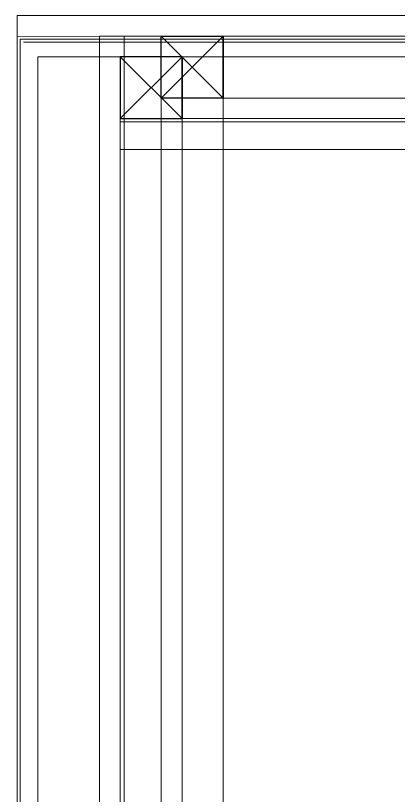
# Model space of a CAD drawing. Header units: millimetres. Extents: x -159872 to 386485, y -250577 to 158966.
# Drawn here: x 368140.5 to 368326.4, y 13260 to 13638.4 of the extents above; entities that cross this region are included whole.
import ezdxf

# ---------------------------------------------------------------- set-up
doc = ezdxf.new("R2010")
doc.units = ezdxf.units.MM
for name, color, linetype, lineweight in [('LDS-equipment-kitchen equipment', 3, 'Continuous', 13), ('WS-Fabs', 252, 'Continuous', 13), ('WS-FRAME HIDDEN', 68, 'Continuous', 5)]:
    doc.layers.add(name, color=color, linetype=linetype, lineweight=lineweight)

# ---------------------------------------------------------------- blocks, each defined once
blk = doc.blocks.new('30 X 30 HIDDEN SECTION_3')
at = {"layer": 'WS-FRAME HIDDEN', "color": 7, "lineweight": 25}
blk.add_polyline3d([(0, -30, 0), (-30, -30, 0), (-30, 0, 0), (0, 0, 0), (0, -30, 0)], dxfattribs=at)
at = {"layer": 'WS-FRAME HIDDEN', "color": 7, "lineweight": 25, "transparency": 33554687}
for points in [[(-30, 0, 0), (0, -30, 0)], [(-30, -30, 0), (0, 0, 0)], [(-30, -30, 0), (0, -30, 0)]]:
    blk.add_polyline3d(points, dxfattribs=at)
blk = doc.blocks.new('Group-326')
at = {"layer": 'LDS-equipment-kitchen equipment', "color": 7, "lineweight": 5}
for q in [(307467.8, 44196.24), (308387.8, 50095.92)]:
    blk.add_line((307467.79, 50095.92), q, dxfattribs=at)
at = {"layer": 'LDS-equipment-kitchen equipment', "color": 7, "linetype": 'Continuous', "lineweight": 5, "flags": 128}
for points in [[(307519.78, 47537.99), (307519.77, 50085.92), (307507.77, 50085.92), (307507.78, 47537.99), (307519.78, 47537.99)], [(307537.77, 50085.92), (307537.72, 44206.23), (307519.72, 44206.23), (307519.77, 50085.92), (307537.77, 50085.92)]]:
    blk.add_lwpolyline(points, close=True, dxfattribs=at)
at = {"layer": 'LDS-equipment-kitchen equipment', "color": 7, "lineweight": 5, "flags": 128}
for points in [[(307567.77, 50055.92), (307567.77, 50085.92), (308332.8, 50085.92), (308332.8, 50055.92), (307567.77, 50055.92)], [(307537.77, 50055.92), (307537.77, 49370.92), (307567.77, 49370.92), (307567.77, 50055.92), (307537.77, 50055.92)]]:
    blk.add_lwpolyline(points, close=True, dxfattribs=at)
at = {"layer": 'LDS-equipment-kitchen equipment', "color": 7, "extrusion": (0, 0, -1), "xscale": -1, "rotation": 270.0000000053317}
blk.add_blockref('30 X 30 HIDDEN SECTION_3', (-307537.77, 50085.92), dxfattribs=at)
blk = doc.blocks.new('A$C7a11c87d')
at = {"layer": 'WS-Fabs', "color": 7, "lineweight": 5, "transparency": 33554687}
for points in [[(-177.98, 400.82, 0), (5701.67, 400.06, 0)], [(5700.16, 398.56, 0), (-176.48, 399.34, 0)], [(5700.16, 398.56, 0), (5700.14, 0, 0)], [(5701.63, 400.06, 0), (5701.49, 0, 0)], [(5698.66, 397.06, 0), (5698.64, 0, 0)], [(5691.61, 366.6, 0), (5691.65, 366.6, 0)]]:
    blk.add_polyline3d(points, dxfattribs=at)
at = {"layer": 'WS-Fabs', "color": 7, "lineweight": 5}
for points in [[(5661.61, 350, 0), (5646.61, 350, 0), (5646.59, 20, 0)], [(5661.59, 15, 0), (5661.61, 350, 0)], [(5661.61, 350, 0), (5660.11, 350, 0), (5660.09, 15, 0), (5661.59, 15, 0), (5661.61, 350, 0)]]:
    blk.add_polyline3d(points, dxfattribs=at)
at = {"layer": 'WS-FRAME HIDDEN', "color": 7, "lineweight": 5}
for points in [[(5691.61, 350.02, 0), (2661.61, 350.18, 0), (2661.62, 390.17, 0), (5691.62, 389.99, 0), (5691.61, 350.02, 0)], [(4941.61, 350.04, 0), (5661.61, 350, 0), (5661.61, 320, 0), (4941.61, 320.04, 0), (4941.61, 350.04, 0)], [(5691.61, 320, 0), (5661.61, 320, 0), (5661.6, 45, 0), (5691.6, 45, 0), (5691.61, 320, 0)]]:
    blk.add_polyline3d(points, dxfattribs=at)
at = {"layer": 'WS-FRAME HIDDEN', "color": 7, "extrusion": (0, 0, -1), "rotation": 0.003365612959873085}
blk.add_blockref('30 X 30 HIDDEN SECTION_3', (-5661.61, 350), dxfattribs=at)
blk = doc.blocks.new('Group-338')
at = {"layer": 'LDS-equipment-kitchen equipment'}
blk.add_blockref('Group-326', (0, 0), dxfattribs=at)
at = {"layer": 'LDS-equipment-kitchen equipment', "rotation": 89.9999999946682}
blk.add_blockref('A$C7a11c87d', (307867.85, 44384.33), dxfattribs=at)

msp = doc.modelspace()

# ---------------------------------------------------------------- block references
at = {"layer": 'LDS-equipment-kitchen equipment', "color": 7}
msp.add_blockref('Group-338', (60673.51323, -36457.51522), dxfattribs=at)

doc.saveas('drawing.dxf')
